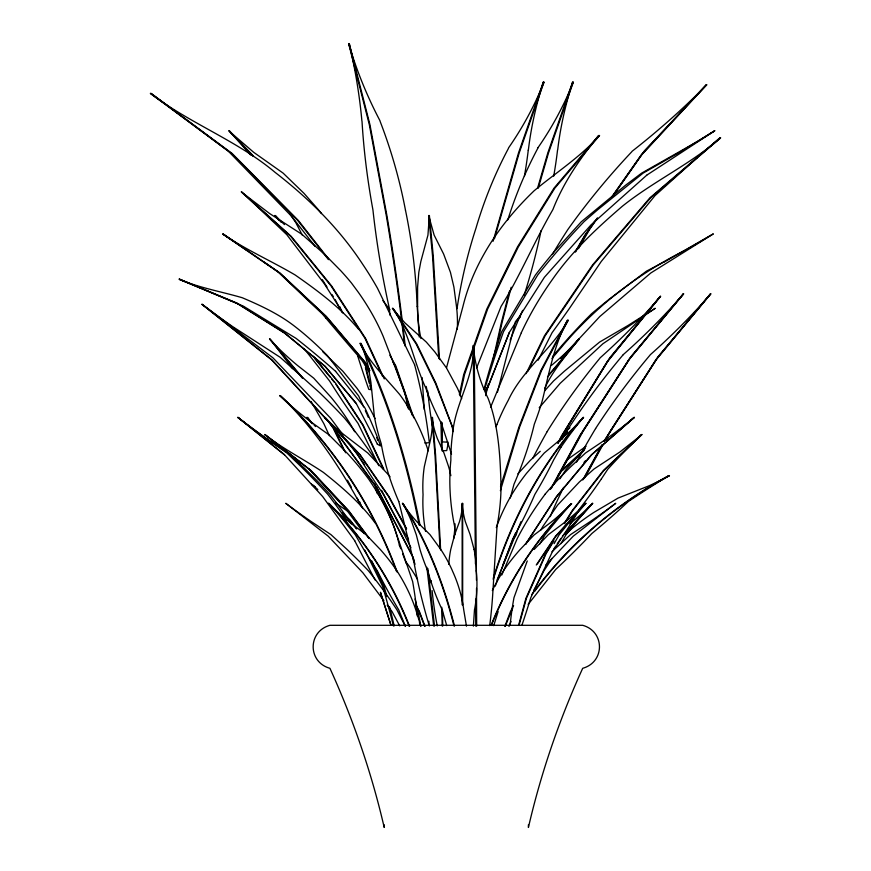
<?xml version="1.0" encoding="UTF-8"?>
<svg xmlns="http://www.w3.org/2000/svg" width="871" height="871" viewBox="0 0 871 871"><rect width="100%" height="100%" fill="white"/><g stroke="black" fill="none" stroke-linecap="round" stroke-linejoin="round"><path stroke-width="1.31" d="M428.837 625.313L428.891 621.263M417.59 306.592L417.59 287.049L418.809 272.351L420.835 261.507L427.944 235.126L429.381 215.485L433.257 255.911L439.517 359.538M473.389 626.151L474.477 609.842M459.376 394.421L463.72 374.476L486.791 309.074L517.461 246.95L554 188.147L598.747 135.43C580.347 158.076 563.548 182.268 552.9 209.563C537.57 235.987 525.18 263.826 510.493 290.587A262.367 91.237 -48.2 0 1 501.065 306.418L476.644 367.845M459.932 395.75L464.559 374.476L487.618 309.074L518.299 246.95L554.838 188.147L599.586 135.43C580.489 156.976 556.014 172.578 534.141 190.76C514.663 209.508 497.199 230.565 483.96 254.201A300.234 221.158 -11.8 0 0 462.958 306.418L446.518 367.747M500.368 490.656L519.606 427.117L541.479 370.687L568.273 320.103C551.735 349.641 522.556 369.402 508.207 400.399A314.627 246.994 1.2 0 0 497.265 423.654L497.058 424.242M485.615 392.941L486.802 387.628M493.051 359.756L501.369 322.575L509.502 291.099M485.702 395.652L488.37 383.708M494.913 354.497L502.055 322.64L511.201 287.223M497.395 392.364L515.567 321.279M493.073 241.256L518.506 152.937L543.373 81.928L539.878 93.567A592.716 323.228 -35.4 0 0 528.436 149.529L528.229 150.171M494.434 238.687L519.181 152.991L544.059 81.983L539.203 93.502A596.483 442.054 30.8 0 1 508.61 147.798L508.414 148.462A628.318 510.569 32.5 0 0 476.415 226.678L476.187 227.538A646.881 551.027 34.3 0 0 457.025 308.672M510.286 498.016L514.01 484.189A283.979 148.799 -51.1 0 0 534.293 424.253L534.511 423.654A314.627 148.985 -45.3 0 0 542.361 400.399C549.068 373.136 554.054 345.145 567.554 320.103L540.771 370.687L518.887 427.117L500.52 486.737M518.539 625.443L525.921 598.344L545.682 553.521L551.365 544.31M519.018 625.443L526.4 598.344L546.161 553.521L553.978 540.858M377.502 444.308L356.272 403.458L325.057 366.223L284.501 332.864L236.803 303.021L179.132 279.025L243.39 306.167L296.118 338.416L303.761 344.502A230.521 30.801 34.6 0 1 335.596 371.34M537.625 187.973L547.805 152.937L572.672 81.928L569.177 93.567A592.716 323.228 -35.4 0 0 557.734 149.529L557.527 150.171A639.847 402.293 -40 0 1 553.706 176.192M538.311 188.038L548.48 152.991L573.358 81.983L568.502 93.502A596.483 442.054 30.8 0 1 537.908 147.798M537.919 147.809L537.712 148.462A628.318 510.569 32.5 0 0 507.793 219.895M493.726 625.65L498.136 611.562M493.236 578.377C511.451 519.214 541.37 463.252 583.156 417.372L578.322 423.513A286.635 63.79 -41.3 0 0 560.913 447.291M493.247 579.629C511.527 520.031 541.49 463.579 583.603 417.372L577.887 423.513A279.33 190.738 -9.5 0 1 568.676 432.582L544.223 453.04L526.465 473.41A240.984 185.338 -15.6 0 0 512.083 494.02L511.854 494.456A213.406 175.463 -20.8 0 0 496.285 527.576M527.249 560.946L513.988 597.669A303.925 275.421 -44.9 0 0 510.177 624.986M495.283 586.052L512.779 538.822A219.046 72.249 -54.8 0 0 534.827 494.456L535.077 494.02A248.583 71.934 -49 0 0 553.618 459.997L560.902 447.291M491.015 625.432C509.012 579.944 536.536 538.104 571.311 503.656L566.542 509.045A253.385 42.418 -41 0 0 555.295 522.208L544.789 535.24L539.835 543.961M491.396 625.432C509.383 579.944 536.917 538.104 571.692 503.656L566.172 509.045A253.385 163.835 -12.7 0 1 551.06 522.208L534.108 534.946L519.824 549.851A214.353 157.041 -19.4 0 0 503.384 570.886L503.166 571.278A186.808 147.014 -25.2 0 0 492.322 590.549M504.853 626.314L510.482 611.496L513.596 605.639M505.224 626.314L512.725 607.98M509.35 332.482L486.9 389.696L484.004 389.37A357.741 154.058 -68.8 0 1 501.75 331.655L535.393 275.062A229.334 87.938 -48.7 0 1 553.237 252.851L581.24 221.833L625.4 185.349L641.611 173.144L697.105 141.679M503.1 564.397L515.523 533.106M521.315 332.755L490.569 407.301M508.98 626.434L510.983 621.458M510.145 340.093L519.258 317.752A584.071 422.718 -38.1 0 1 522.665 310.381M497.036 580.042L521.021 521.587M550.232 516.623L552.66 510.7A630.582 498.745 -50.7 0 1 563.613 487.357M501.816 574.98L517.124 538.822A221.985 145.827 -44 0 1 544.952 494.467L545.268 494.02M525.42 544.375L556.482 496.579L591.398 454.814L634.164 417.372L627.066 423.513A295.748 26.217 -42.9 0 1 612.977 435.565M525.649 544.375L556.711 496.579L591.627 454.814L634.393 417.372L626.837 423.513A295.748 166.633 -28 0 1 602.721 441.466L585.475 453.04L570.832 466.66A253.276 157.237 -37 0 0 545.257 494.009M526.084 373.67L544.462 335.781L592.563 264.958L649.842 197.913L719.99 137.825L700.306 154.984M527.946 371.231L545.137 335.781L593.238 264.958L650.517 197.913L720.676 137.825C690.42 164.227 653.49 181.277 622.384 206.22C596.875 228.115 571.975 251.36 552.682 279.09A337.491 232.426 -28.6 0 0 521.294 332.755M544.593 388.564C552.943 370.142 566.705 354.9 578.856 338.939L548.686 374.976M538.18 360.169L552.04 332.755A308.301 43.539 -51.9 0 0 569.209 308.726L601.208 261.54L655.014 195.616L697.54 157.411M557.843 443.197L561.534 435.935L607.381 361.356L660.327 296.282L651.671 306.875A539.28 19.532 -51.7 0 1 610.266 357.175L609.852 357.763A576.428 11.759 -58 0 1 565.921 429.534L565.486 430.318A606.858 31.541 -62.1 0 1 559.966 441.227M558.191 443.176L561.882 435.903L607.729 361.334L660.675 296.26L651.323 306.908A522.317 360.714 -27.9 0 1 600.065 357.905L599.651 358.504A548.686 399.582 -36.2 0 0 547.609 430.84L547.173 431.635M550.428 489.415L580.086 435.162L628.916 359.462L683.419 293.712L674.47 304.491A541.806 12.379 -50.6 0 1 631.246 356.304L630.811 356.903A610.244 13.588 -57 0 1 583.472 430.601L582.993 431.395A672.238 30.594 -61 0 1 553.989 484.461M551.354 488.293L580.369 435.217L629.189 359.516L683.702 293.767L674.187 304.436A527.532 406.202 -34.4 0 1 623.146 354.715L622.7 355.314M582.764 479.975L602.101 444.602M604.038 441.064L656.092 359.462L710.594 293.712L701.645 304.491A541.806 12.379 -50.6 0 1 658.422 356.304L657.986 356.903A610.244 13.588 -57 0 1 610.636 430.601L610.168 431.395A672.238 30.594 -61 0 1 605.301 440.323M583.679 478.854L601.741 445.832M604.311 441.118L656.364 359.516L710.867 293.767L701.362 304.436M554.13 543.613L559.095 534.892L569.59 521.86A253.385 42.418 -41 0 1 580.837 508.697L585.617 503.307L555.589 536.155L536.264 565.018M560.957 543.613L565.91 534.892L576.417 521.86A253.385 42.418 -41 0 1 587.664 508.697L592.432 503.307L562.405 536.155M575.208 251.861L584.67 235.518L594.73 221.18M575.633 251.828L585.105 235.497L597.484 217.848M595.622 428.543L596.102 427.737A583.875 457.928 -44.3 0 1 649.864 355.303L650.31 354.715A527.532 406.202 -34.4 0 0 701.362 304.425M512.692 539.704L516.949 532.802M514.587 537.407L516.013 535.11M564.158 523.591L571.975 510.939L603.276 470.634L641.622 434.509L635.536 440.432A293.298 50.649 -36.8 0 0 613.162 463.372L607.762 469.251L601.426 478.843M564.637 523.591L572.454 510.939L603.755 470.634L642.101 434.509L619.814 452.06L594.12 468.925L579.28 482.066L557.603 505.115L542.818 526.53A188.114 147.874 -22.1 0 0 540.771 530.091M537.385 563.907L555.959 536.155L585.987 503.307L580.467 508.697A253.385 163.835 -12.7 0 1 565.366 521.86L548.403 534.598L534.13 549.492M553.488 549.47L555.72 546.139M557.2 543.918L560.924 538.365M559.901 478.843L566.237 469.251L571.626 463.383A293.298 50.649 -36.8 0 1 584.299 450.144M611.758 196.911L641.165 154.984L706.403 84.705L695.733 96.148A608.23 20.86 -48 0 1 644.725 150.454L644.202 151.108A620.947 12.161 -54.5 0 1 613.217 195.572M612.193 196.879L641.6 154.951L706.838 84.672L695.308 96.169A586.259 382.042 -24.9 0 1 632.139 151.249L631.638 151.902A588.088 409.816 -32.7 0 0 567.511 230.02L566.988 230.88A584.071 422.718 -38.1 0 0 552.432 254.299M531.691 594.675C567.631 545.246 615.144 504.244 669.08 475.544L661.96 479.899A286.635 37.42 -26.5 0 0 635.133 496.982L628.47 501.413L622.787 506.661A248.583 46.174 -34.4 0 1 592.117 533.302L591.714 533.651A219.046 47.959 -40.2 0 1 555.665 569.514L528.164 604.398M534.511 591.561C570.015 543.493 616.744 503.743 669.451 475.653L661.59 479.79A279.33 184.195 -0.7 0 1 649.276 485.713L618.062 498.092L593.902 512.388A240.984 177.771 -8.3 0 0 572.78 527.804L572.399 528.153A213.406 167.733 -14.7 0 0 566.03 533.901M557.636 475.936L561.762 470.634L585.356 448.402M547.467 377.034L579.357 338.939L572.955 345.689A322.945 202.758 -9.6 0 1 551.408 365.439M516.285 320.778L520.64 315.65M517.799 319.864L520.412 316.794M539.182 407.802L560.173 383.327L602.895 343.762L655.221 308.29L627.947 325.525L599.586 342.085L564.528 371.079L553.618 380.899L546.999 388.205A194.614 68.972 -49.4 0 0 544.702 390.807M583.951 462.479L585.377 460.824M517.907 473.813L530.276 460.389L540.249 451.298M564.604 534.163L592.803 503.307L587.294 508.697A253.385 163.835 -12.7 0 1 572.182 521.86L569.754 523.798M560.663 358.602L599.814 316.532L650.768 273.004L713.153 233.983L664.05 262.138M560.641 438.461L567.13 431.57M560.097 439.452L567.511 431.57M545.888 565.072L573.26 536.155L615.732 503.307L608.459 508.697A253.385 85.859 -37.7 0 1 589.819 521.86L570.57 534.598L554.337 549.492A214.353 76.702 -46.6 0 0 552.007 551.724M562.241 470.634L580.913 453.029M646.685 175.245L591.05 224.87L544.386 277.294L509.306 332.482L486.845 389.696L484.646 389.37A387.16 136.018 -68.4 0 1 503.514 331.655L537.679 275.062A250.728 78.978 -48 0 1 575.296 230.989L583.864 221.833A293.538 88.08 -41.4 0 1 598.007 209.497L643.07 173.144L679.467 152.381L714.743 130.77L646.63 175.245M608.905 299.472L646.489 271.153L663.691 262.138M586.107 446.279L566.923 459.877M714.699 130.77L697.236 141.679M713.153 233.983L702.451 240.385A330.512 103.464 -29.6 0 1 686.076 249.825C637.866 273.646 594.447 307.354 560.118 348.836A194.331 60.687 -49 0 0 551.887 358.591M424.754 442.98L429.338 442.708A481.576 382.042 57.5 0 0 414.607 364.742M371.275 389.675L369.892 385.799M442.37 441.891L448.108 442.196M377.263 444.177L380.562 445.919A367.889 124.782 48.5 0 0 364.96 408.042L335.575 371.329M348.313 511.636L335.749 503.133M264.098 262.138L271.774 267.419M272.863 268.17L277.642 271.502L306.984 299.472M265.002 434.509L311.176 470.634L348.879 510.939L369.173 538.234M354.737 540.717L322.673 496.579L284.545 454.814L237.881 417.372L245.84 423.513A295.748 93.23 39.8 0 0 270.26 441.466L286.951 453.04L301.126 466.66A253.276 82.625 48.5 0 1 327.518 494.009L327.877 494.456A221.985 74.122 54.9 0 1 346.691 520.139M284.545 454.814L237.848 417.372L245.883 423.513A295.748 117.367 37.4 0 0 270.816 441.466L288.094 453.04L302.76 466.66A253.276 106.85 46.3 0 1 329.576 494.009L329.935 494.456A221.985 97.28 52.9 0 1 351.329 523.852M284.479 224.576L274.681 215.485L279.308 220.407M322.858 351.819L342.739 371.079L356.925 388.205A194.614 141.603 27.4 0 1 375.009 418.603M308.922 468.925L318.046 478.843M313.876 486.007L317.817 489.72M342.39 512.877L350.262 520.281L356.849 528.773M317.338 489.72L311.437 484.156L315.389 487.531L312.678 484.897M344.862 515.654L349.783 520.281L356.37 528.773M253.298 155.909L229.291 130.77L250.674 155.016M252.677 155.909L228.67 130.77L253.777 152.381L283.14 173.144L303.99 193.329L318.209 209.497A293.538 198.555 13.8 0 1 321.464 213.591M312.591 423.513L306.875 417.372L312.014 423.611M281.703 222.388L275.225 215.485L281.191 222.105M358.787 329.532C340.822 307.877 318.024 290.947 295.095 274.942C271.251 260.919 245.644 249.661 222.671 233.983L279.558 273.004L326.004 316.532L365.014 362.521L369.903 370.589M325.874 318.1L322.259 313.854A263.663 10.419 42.3 0 1 306.984 299.472M356.446 403.806L325.231 366.56L284.686 333.212L236.977 303.358L179.306 279.373C199.568 287.844 221.365 291.643 242.247 297.73C260.298 305.394 278.382 313.8 294.017 325.798A230.521 110.639 59.4 0 1 327.387 355.586L358.634 395.924A367.889 123.399 76.7 0 1 363.675 406.877M302.781 378.058L270.032 338.939L292.612 368.662M302.281 378.058L269.531 338.939L275.933 345.689A322.945 202.758 9.6 0 0 297.479 365.439L313.745 378.177L330.664 396.86A272.166 196.084 15.7 0 1 349.826 423.252L350.077 423.731A239.1 186.557 20.9 0 1 354.66 431.733M313.277 356.261L335.673 383.327L363.153 425.135L383.817 469.142M314.583 358.34L330.087 377.089M331.807 379.168L334.388 382.293M312.449 423.611L307.321 417.372L312.156 423.513M382.881 300.626L390.001 309.717M329.064 259.591L298.35 220.472L232.1 153.438L150.966 93.349L228.311 151.14L291.611 216.367L305.863 234.604A337.491 26.936 50.3 0 0 315.117 246.406M328.432 259.591L297.708 220.472L231.457 153.438L150.324 93.349C189.682 123.453 237.271 140.536 275.203 172.458C308.78 198.446 339.352 228.583 362.674 264.251A308.301 209.007 33.8 0 1 377.502 288.279L414.596 364.742M375.14 522.97C360.899 503.34 342.314 487.433 323.435 472.43C304.131 459.474 283.108 448.892 264.664 434.509L310.827 470.634L348.531 510.939L368.825 538.234M304.121 348.661L329.51 380.899L334.192 388.205A194.614 35.94 51.7 0 0 358.014 423.35L378.831 465.702M383.915 600.75L362.891 572.791L328.215 536.155L285.753 503.307L293.026 508.697A253.385 85.859 37.7 0 0 311.666 521.86L330.915 534.598L347.148 549.492A214.353 76.702 46.6 0 1 368.215 570.538L368.542 570.93A186.808 69.245 53.1 0 1 396.936 609.842L405.113 625.955M387.16 605.051L392.004 611.496L399.735 625.879M343.196 435.086L330.599 418.189L272.906 357.796L202.148 304.284L271.97 359.919L328.977 422L376.86 487.575L412.223 555.415M289.695 213.591L295.639 222.345L302.433 235.333M342.967 312.885L324.11 283.478L286.788 234.68L241.768 191.903L291.241 236.379L331.644 286.004L365.57 338.427L384.274 378.896M335.999 384.459L362.728 425.135L383.392 469.142M322.335 279.667L324.643 283.347A262.596 71.847 45.3 0 0 327.017 287.049M383.436 494.456L383.164 494.02A248.583 46.174 50.3 0 1 360.975 459.997L356.925 453.377L351.742 447.291A286.635 37.42 42.4 0 0 330.621 423.513L324.959 417.372L360.202 454.814L388.989 496.579L406.626 528.784M369.5 372.396L362.151 360.55A223.009 13.925 48.6 0 1 325.874 318.1M368.923 368.281L365.439 362.521L326.429 316.532L279.983 273.004L223.096 233.983L232.415 240.385A330.512 1.328 34.4 0 1 246.177 249.825M389.827 355.205L395.793 365.853L413.79 417.808M392.505 361.127L395.162 365.853L412.277 415.271M406.234 528.784L388.608 496.579L359.821 454.814L324.567 417.372L330.991 423.513A279.33 184.195 16.6 0 0 341.225 432.582L367.845 453.04L387.17 473.41A240.984 177.771 24.2 0 1 390.056 476.807M311.078 401.509L323.892 423.731L329.401 435.75M415.663 604.463L419.408 611.496L425.037 626.314M415.913 605.639L419.027 611.496M408.553 539.323L408.292 538.822A219.046 47.959 56.1 0 1 383.447 494.456M354.693 540.717L375.107 580.021M381.596 490.308L410.96 547.772M364.818 550.102L382.685 586.466A379.549 133.165 72.7 0 1 393.431 625.922M332.657 426.071L345.645 452.768M333.92 429.708L343.969 450.34M371.732 560.891L384.067 586.466A379.549 179.219 71.6 0 1 386.866 596.57M382.609 376.446L365.047 338.427L331.122 286.004L290.718 236.379L241.234 191.903L269.575 213.515L301.845 234.277L324.72 254.452L340.67 270.631A293.538 189.41 20.6 0 1 351.427 282.955L358.21 292.123A250.728 177.02 26.3 0 1 383.12 336.184L404.982 392.788A387.16 326.505 50.1 0 1 407.661 407.182M339.69 306.494L342.336 312.656M419.397 622.7L420.911 626.434M397.307 572.345C372.864 505.3 332.591 444.003 280.157 395.543C310.86 424.765 335.052 459.703 355.869 496.394A221.506 41.503 55.3 0 0 362.891 508.588M396.37 571.093C371.993 504.516 331.797 443.709 279.733 395.543L287.038 402.293A322.945 194.908 15.8 0 0 311.11 422.043L328.922 434.781L347.485 453.464A272.166 187.058 23.2 0 1 369.173 479.845L369.478 480.335A239.1 177.292 29.4 0 1 394.901 529.133M405.461 626.434L398.711 609.842A186.808 49.081 54.6 0 1 377.393 570.93L377.154 570.538A214.353 48.558 48.8 0 1 363.795 549.503L355.346 534.892L344.84 521.86A253.385 42.418 41 0 0 333.593 508.697L328.824 503.307C363.882 538.082 391.656 580.326 409.588 626.314M419.495 612.738L424.656 626.314M409.207 626.314C391.286 580.326 363.512 538.082 328.443 503.307L333.963 508.697A253.385 163.835 12.7 0 0 349.075 521.86L366.027 534.598L380.311 549.492A214.353 157.041 19.4 0 1 396.74 570.538L396.969 570.93A186.808 147.014 25.2 0 1 415.815 609.842L420.704 625.65M399.321 545.017L400.736 548.752M402.62 553.738L406.376 563.689M398.831 501.576L414.237 563.689A457.732 344.578 60.2 0 0 429.349 625.955M359.734 501.914L361.628 506.933M428.26 450.851C421.651 430.753 412.342 411.493 399.669 394.487C385.799 378.079 369.783 362.859 360.05 343.25C388.412 400.595 406.899 462.447 419.158 525.104M451.526 454.183L441.379 423.35A194.614 91.956 46.3 0 1 425.875 388.216C413.671 362.02 409.337 332.591 392.963 308.29L416.632 343.762L435.957 383.327L453.268 429.022M394.868 529.143L412.636 581.545A397.307 339.777 53.7 0 1 417.318 616.026M412.843 556.613L414.084 560.445M415.042 564.277L412.582 556.613L376.588 487.575L328.715 422L271.698 359.919L201.876 304.284L214.103 313.408A430.22 205.36 29 0 0 233.069 326.886L280.157 357.295L319.505 392.603A364.241 192.752 37.9 0 1 344.589 418.189L345.123 418.842A322.684 181.789 44.8 0 1 376.424 461.423M446.758 625.65L442.174 609.842A186.808 92.326 50 0 1 427.759 570.93L427.596 570.538A214.353 94.95 44.3 0 1 420.007 549.503L416.338 534.892L411.689 521.86A253.385 91.226 37.1 0 0 405.69 508.697L402.87 503.307C426.964 540.815 443.611 582.819 454.466 625.955M374.443 483.361L377.306 493.639M453.399 431.613L451.614 425.135L435.38 383.327L416.044 343.762L392.375 308.29L404.732 322.695L426.322 342.085L434.749 351.819L446.409 367.823L457.406 388.205A194.614 154.363 0.5 0 1 461.674 398.635M399.637 545.812L397.731 538.822M365.091 363.686L371.46 389.696L368.803 389.37A357.741 131.597 69.5 0 1 357.611 355.662M365.428 367.595L369.25 383.196M453.987 625.955C443.132 582.819 426.496 540.815 402.402 503.307L406.158 508.697A253.385 168.909 -3.2 0 0 417.024 521.86L429.958 534.598L440.824 549.492A214.353 164.358 -1.1 0 1 452.31 570.538L452.441 570.93A186.808 154.984 0.5 0 1 463.731 609.842L466.464 626.151M429.044 399.702L427.171 391.264A260.473 205.883 4.5 0 0 426.213 386.452M474.096 549.492L470.133 534.598L465.408 521.86A253.385 145.849 -24.5 0 1 462.675 508.697L462.153 503.307L462.153 604.822M420.007 525.104C407.748 462.447 389.261 400.595 360.899 343.25L363.828 351.253A388.684 172.327 28.2 0 1 368.302 366.963L370.915 382.26L374.345 416.305A324.981 177.238 34.1 0 0 381.063 443.165L381.237 443.742A284.055 173.743 39.3 0 0 398.798 501.576M405.472 210.347L405.32 209.399A615.318 558.692 -4.8 0 0 380.148 121.461L379.974 120.731A569.721 483.797 -8.2 0 1 352.799 56.833L348.618 43.55L369.293 124.564L386.18 214.952A1015.161 376.893 90 0 1 401.509 319.679M390.164 315.52L388.901 306.352A617.55 358.417 66.4 0 1 372.984 210.347L372.842 209.399A592.247 325.177 61.9 0 1 362.031 121.461L361.868 120.731A559.857 273.44 55.4 0 0 352.167 56.833L349.249 43.55L369.914 124.564L386.8 214.952A1015.161 376.893 90 0 1 402.293 320.996M427.879 568.6L434.531 626.031M426.866 567.261L433.682 626.031M427.705 391.014L428.51 398.101A357.382 300.963 55.3 0 0 432.473 426.485M431.145 580.707L431.406 583.385M455.239 534.718L454.531 525.964A322.684 240.178 28.6 0 1 450.884 460.03L450.851 459.376A364.241 245.981 24.8 0 1 452.604 433.791C454.575 410.698 465.909 390.295 471.124 368.074A430.22 244.054 21 0 0 473.378 354.595L474.172 345.471L476.459 580.195M419.299 337.099L417.198 306.352M422.097 377.535L424.264 409.457M438.744 358.177L432.539 255.911L428.663 215.485L434.139 235.126L443.611 254.005L450.449 272.351L453.9 287.049L456.502 306.592A217.652 164.184 -27.1 0 1 457.329 329.14M440.639 550.004L435.576 454.814L432.43 417.372L432.386 423.513A271.164 156.116 27.8 0 1 430.764 438.527L424.319 466.66A236.836 159.785 33.2 0 0 423.012 494.009L423.056 494.456A210.51 154.69 38.1 0 0 425.56 531.321M440.007 548.676L434.999 454.814L431.842 417.372L432.963 423.513A271.164 169.028 -22.4 0 0 437.351 438.527L443.981 453.04L448.609 466.66A236.836 171.576 -26.4 0 1 450.873 475.664M441.684 422.86L442.022 450.84L446.736 450.568A357.382 320.136 -46.4 0 0 448.042 444.003M440.933 421.531L441.619 449.534M442.424 609.907L442.773 625.955M441.782 607.229L442.185 625.955M476.513 588.317L476.666 626.151M475.435 563.962L473.236 345.471C474.793 363.882 479.965 381.934 488.152 398.483C498.865 426.736 500.292 457.297 501.043 487.194A297.632 214.059 -36.2 0 1 497.047 525.964L492.561 596.766A495.741 419.191 -57 0 1 489.709 625.596M475.631 599.15L475.74 626.151M528.414 824.783L528.414 827.45C541.054 772.74 559.4 719.381 582.699 668.297C605.04 662.091 605.04 631.508 582.699 625.302L329.924 625.302C307.583 631.508 307.583 662.091 329.924 668.297C353.212 719.381 371.569 772.74 384.209 827.45L384.209 824.783M476.263 570.93L476.263 570.538A214.353 145.381 -29.1 0 0 474.085 549.503M462.675 604.822L462.675 503.307L462.153 508.697A253.385 145.849 24.5 0 1 459.42 521.86L454.695 534.598L450.743 549.492A214.353 145.381 29.1 0 0 448.783 564.462M365.33 410.6A367.889 123.399 76.7 0 1 366.571 413.409M366.985 414.356A367.889 123.399 76.7 0 1 368.215 417.187M376.686 437.536A367.889 123.399 76.7 0 1 377.872 440.519M541.087 230.619A683.8 461.401 -43.6 0 1 524.124 295.356M552.508 356.631A223.009 82.048 -44.8 0 1 587.228 318.1L591.453 313.854A263.663 90.867 -38.1 0 1 608.905 299.472M408.543 409.087A521.239 68.199 69.5 0 1 406.528 403.676M442.381 441.891A447.846 406.213 -29.3 0 1 441.935 422.479M578.442 248.714A625.846 31.508 -58.9 0 0 589.547 229.454L590.081 228.605A620.947 12.161 -54.5 0 0 597.103 218.588M420.922 338.536A217.652 153.481 34.5 0 1 417.612 306.592M528.262 150.171A639.847 402.293 -40 0 1 524.407 176.192M402.609 323.653A1015.161 376.893 90 0 1 405.255 346.266M405.505 210.347A657.812 617.071 -2.3 0 1 417.165 306.363M401.825 322.324A1015.161 376.893 90 0 1 404.329 343.599M340.833 310.533A228.953 72.358 51.2 0 1 335.27 299.722M333.19 296.38A262.596 71.847 45.3 0 1 331.927 294.507M576.526 462.12A630.582 498.745 -50.7 0 1 595.601 428.532M602.863 444.809A672.238 30.594 -61 0 1 584.92 477.613M561.882 439.626A630.582 498.745 -50.7 0 1 568.436 428.532L568.926 427.737A583.875 457.928 -44.3 0 1 622.689 355.303M532.91 458.059A567.838 425.745 -41.9 0 1 547.162 431.624M496.067 426.703A283.979 239.863 -0.5 0 1 497.091 424.253M351.187 446.006A297.632 38.226 55.6 0 1 364.633 464.733M389.511 606.673A379.549 179.219 71.6 0 1 394.171 625.922M437.242 625.922A369.01 314.191 58.8 0 1 432.092 590.505M455.065 523.852A210.51 165.479 -30.3 0 1 453.682 538.822M609.482 438.527A295.748 26.217 -42.9 0 1 606.858 440.737M569.906 427.715A279.33 184.195 -16.6 0 1 563.853 432.974M560.968 438.93A286.635 37.42 -42.4 0 1 565.366 433.976M360.572 505.387A219.046 72.249 54.8 0 1 357.241 498.092M351.318 487.085A248.583 71.934 49 0 1 347.431 480.215M315.574 426.55A279.33 190.738 9.5 0 1 314.072 425.037M397.416 537.57A213.406 175.463 20.8 0 0 378.602 494.467L378.384 494.02A240.984 185.338 15.6 0 0 376.218 490.547M415.075 598.965A303.925 240.037 60.8 0 1 420.541 624.986M272.579 440.432A293.298 1.285 37.9 0 1 287.408 452.06M288.323 452.778A293.298 1.285 37.9 0 1 301.845 463.372M364.23 533.662A210.434 13.86 52.3 0 1 345.852 508.893L345.493 508.468A244.152 10.321 46.1 0 1 318.057 478.843M601.415 478.843A244.152 58.096 -44.5 0 1 579.923 508.457L579.618 508.882A210.434 58.836 -50.5 0 1 552.388 551.691L530.787 597.669A340.028 124.607 -69.5 0 1 522.001 624.986M417.579 579.444A186.808 147.014 25.2 0 0 412.397 570.93L412.179 570.538A214.353 157.041 19.4 0 0 405.614 561.436M533.814 590.2A186.808 49.081 -54.6 0 0 543.863 570.93L544.103 570.538A214.353 48.558 -48.8 0 0 551.953 558.431M476.241 570.93A186.808 138.652 -33.6 0 1 474.521 609.842M390.97 625.182L380.431 592.236L390.927 625.182"/></g></svg>
